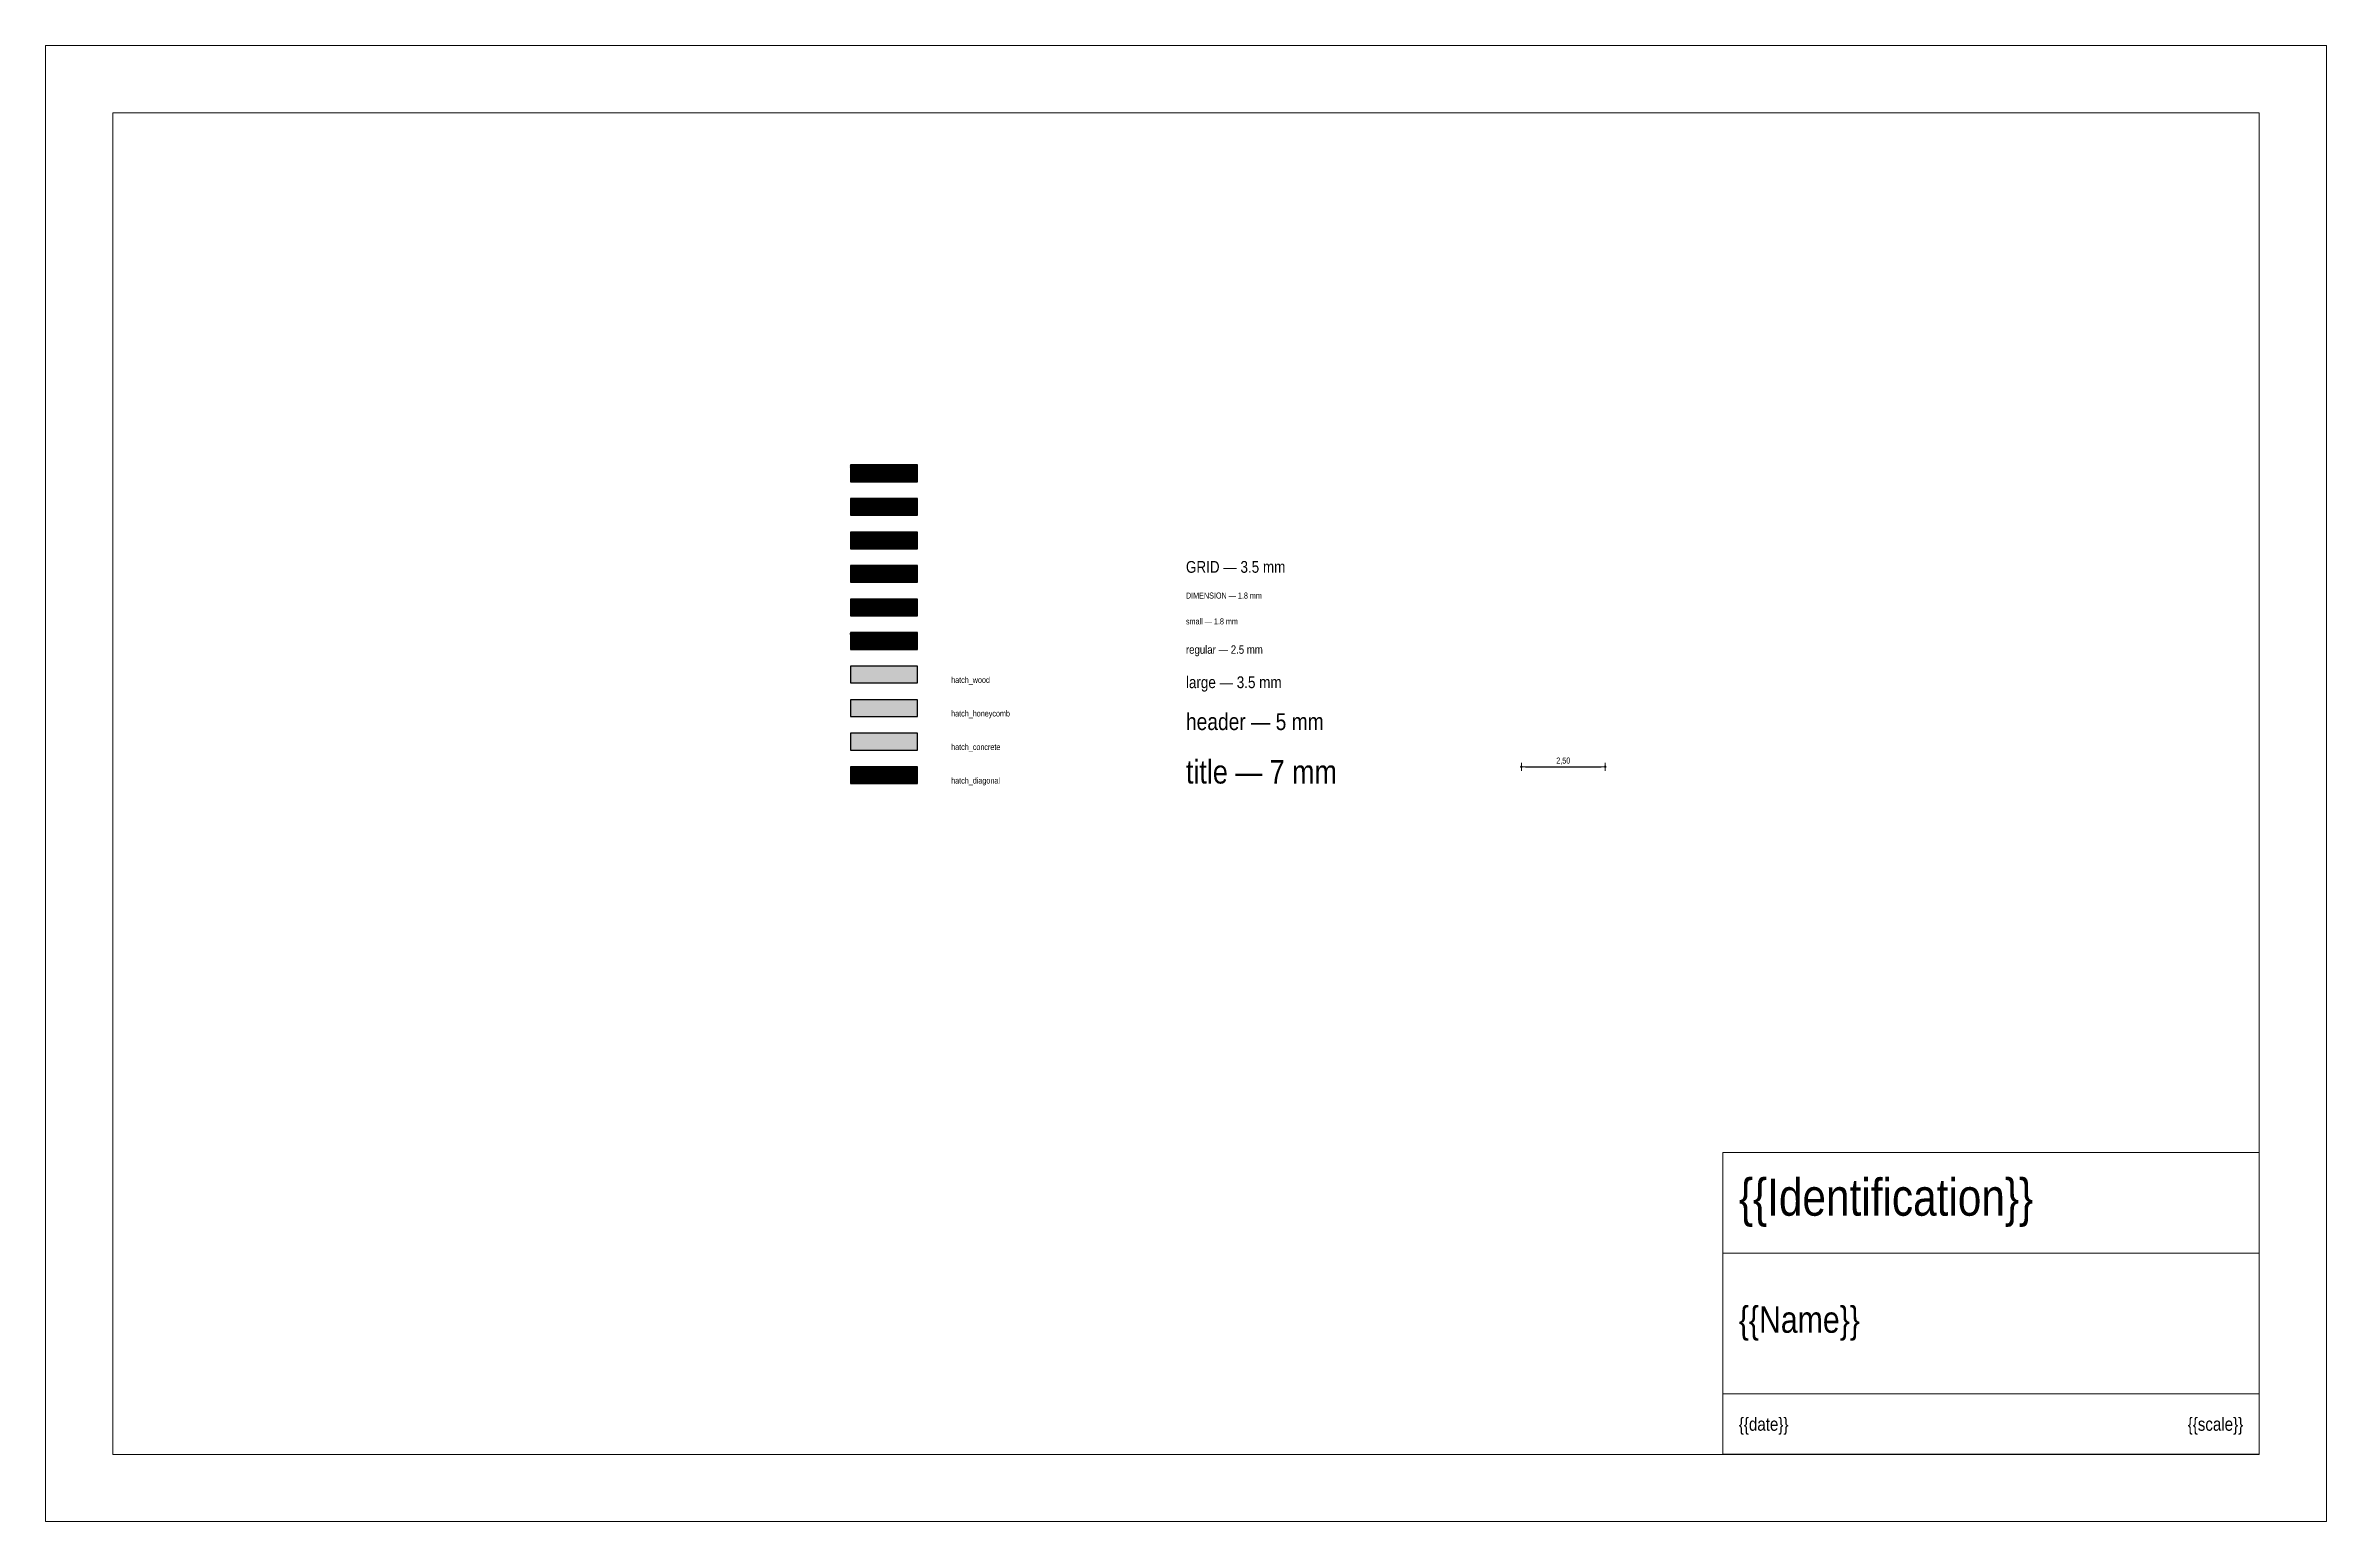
# Paper-space layout 'ANSI B 11x17' of a CAD drawing. Header units: feet. Extents: x 0 to 1.42, y 0 to 0.92.
# The model-space entities are those that its viewports show. They can reach past a viewport. Long polylines and large blocks are cut down to what shows.
import ezdxf
from ezdxf.enums import TextEntityAlignment as Align

# ---------------------------------------------------------------- set-up
doc = ezdxf.new("R2010")
doc.units = ezdxf.units.FT
doc.header["$LTSCALE"] = 0.01
doc.header["$MEASUREMENT"] = 0
doc.layers.add('Annotation_noplot', color=5, linetype='Continuous', plot=False)
doc.layers.add('IfcAnnotation_Dimension', color=3, linetype='Continuous', lineweight=9)
doc.layers.add('IfcAnnotation_Text', color=1, linetype='Continuous', lineweight=13)
doc.styles.add('DIMENSION', font='DejaVuSansCondensed.ttf', dxfattribs={"height": 0.005906})
doc.styles.add('GRID', font='DejaVuSansCondensed.ttf', dxfattribs={"height": 0.011483})
doc.styles.add('header', font='DejaVuSansCondensed.ttf', dxfattribs={"height": 0.016404})
doc.styles.add('large', font='DejaVuSansCondensed.ttf', dxfattribs={"height": 0.011483})
doc.styles.add('regular', font='DejaVuSansCondensed.ttf', dxfattribs={"height": 0.008202})
doc.styles.add('small', font='DejaVuSansCondensed.ttf', dxfattribs={"height": 0.005906})
doc.styles.add('title', font='DejaVuSansCondensed.ttf', dxfattribs={"height": 0.022966})
doc.dimstyles.new('dimensions_metric_m', dxfattribs={"dimscale": 0, "dimtxt": 0.006562, "dimasz": 0.003937, "dimexe": 4.10105, "dimexo": 0.002051, "dimgap": 0.002067, "dimtad": 1, "dimzin": 1, "dimtxsty": 'DIMENSION', "dimblk": 'Annotation_DIMENSION_Dot', "dimcen": 0.008202, "dimse1": 1, "dimse2": 1, "dimazin": 3, "dimtfac": 1, "dimtix": 1, "dimtmove": 0, "dimatfit": 3, "dimfxl": 8.2021})

# ---------------------------------------------------------------- blocks, each defined once
blk = doc.blocks.new('Annotation_DIMENSION_Dot')
at = {"color": 0}
for p, q in [((-1, 0), (0, 0)), ((0, -1), (0, 1))]:
    blk.add_line(p, q, dxfattribs=at)
at = {"color": 0, "const_width": 0.3}
blk.add_lwpolyline([(-0.15, 0, 1), (0.15, 0, 1)], format="xyb", close=True, dxfattribs=at)
blk = doc.blocks.new('*D12')
at = {"layer": 'Defpoints', "color": 0}
for p in [(10, 0), (12.5, 0.5), (12.5, 0)]:
    blk.add_point(p, dxfattribs=at)
at = {"layer": 'IfcAnnotation_Dimension', "color": 0, "lineweight": -2}
blk.add_line((10.12, 0.5), (12.38, 0.5), dxfattribs=at)
at = {"layer": 'IfcAnnotation_Dimension', "color": 0, "lineweight": -2, "xscale": 0.12, "yscale": 0.12, "zscale": 0.12, "rotation": 180}
blk.add_blockref('Annotation_DIMENSION_Dot', (10, 0.5), dxfattribs=at)
at = {"layer": 'IfcAnnotation_Dimension', "color": 0, "lineweight": -2, "xscale": 0.12, "yscale": 0.12, "zscale": 0.12}
blk.add_blockref('Annotation_DIMENSION_Dot', (12.5, 0.5), dxfattribs=at)
at = {"layer": 'IfcAnnotation_Dimension', "color": 0, "insert": (11.25, 0.669), "char_height": 0.18, "attachment_point": 5, "style": 'DIMENSION'}
blk.add_mtext('2,50', dxfattribs=at)

msp = doc.modelspace()

# ---------------------------------------------------------------- hatches: boundary and pattern name
h = msp.add_hatch()
h.set_pattern_fill('LINES', color=256, scale=0.001, angle=45, style=0)
h.set_pattern_definition([(45, (9e-16, 9), (-0.0017960512, 0.0017960512), [])])
h.paths.add_polyline_path([(-10, 9), (-8, 9), (-8, 9.5), (-10, 9.5)])
h = msp.add_hatch()
h.set_pattern_fill('LINES', color=256, scale=0.001, angle=45, style=0)
h.set_pattern_definition([(45, (9e-16, 8), (-0.0017960512, 0.0017960512), [])])
h.paths.add_polyline_path([(-10, 8), (-8, 8), (-8, 8.5), (-10, 8.5)])
h = msp.add_hatch()
h.set_pattern_fill('LINES', color=256, scale=0.001, angle=45, style=0)
h.set_pattern_definition([(45, (0, 7), (-0.0017960512, 0.0017960512), [])])
h.paths.add_polyline_path([(-10, 7), (-8, 7), (-8, 7.5), (-10, 7.5)])
h = msp.add_hatch()
h.set_pattern_fill('LINES', color=256, scale=0.001, angle=45, style=0)
h.set_pattern_definition([(45, (0, 6), (-0.0017960512, 0.0017960512), [])])
h.paths.add_polyline_path([(-10, 6), (-8, 6), (-8, 6.5), (-10, 6.5)])
h = msp.add_hatch()
h.set_pattern_fill('LINES', color=256, scale=0.001, angle=45, style=0)
h.set_pattern_definition([(45, (0, 5), (-0.0017960512, 0.0017960512), [])])
h.paths.add_polyline_path([(-10, 5), (-8, 5), (-8, 5.5), (-10, 5.5)])
h = msp.add_hatch()
h.set_pattern_fill('LINES', color=256, scale=0.001, angle=45, style=0)
h.set_pattern_definition([(45, (0, 4), (-0.0017960512, 0.0017960512), [])])
h.paths.add_polyline_path([(-10, 4), (-8, 4), (-8, 4.5), (-10, 4.5)])
h = msp.add_hatch()
h.set_pattern_fill('WOOD1', color=256, scale=0.0001, style=0)
h.set_pattern_definition([(36.8698976, (0, -0.0006096), (-0.006096, -0.004064), [0.001016, -0.009144]), (18.434949, (0.0008128, 0), (-0.002032, 0), [0.00128514964, -0.00514059856]), (26.565051, (0.002032, 0.0004064), (-0.002032, 0), [0.00227184507, -0.00227184507])])
h.paths.add_polyline_path([(-10, 3), (-8, 3), (-8, 3.5), (-10, 3.5)])
at = {"lineweight": 5}
h = msp.add_hatch(dxfattribs=at)
h.set_pattern_fill('HONEYCOMB', color=256, scale=0.0004, style=0)
h.set_pattern_definition([(0, (0, 0), (0.002286, 0.00131982271), [0.001524, -0.003048]), (120, (0, 0), (-0.002286, 0.00131982272), [0.001524, -0.003048]), (60, (0, 0), (5e-12, 0.00263964543), [-0.003048, 0.001524])])
h.paths.add_polyline_path([(-10, 2), (-8, 2), (-8, 2.5), (-10, 2.5)])
h = msp.add_hatch(dxfattribs=at)
h.set_pattern_fill('CONCRETE2', color=256, scale=0.0003, angle=45, style=0)
h.set_pattern_definition([(95, (0, 0), (-0.0038404323, 0.0026442506), [0.0004572, -0.0050292]), (400, (0, 0), (-0.0004781713, 0.0054655226), [0.00036576, -0.00402336]), (145.451445, (0.00028, 0.000235), (-0.003362261, -0.002821272), [0.0003885602, -0.0042741623]), (91.1842, (-0.000862, 0.000862), (-0.0054839193, 0.0043409488), [0.0006858, -0.0075438]), (396.1842, (-0.000862, 0.000862), (-0.000170079, 0.0082278423), [0.00054864, -0.00603504]), (141.635645, (-0.000419, 0.001186), (-0.0053138405, -0.0038868935), [0.0005828403, -0.0064112435]), (66, (-0.0002155, 0.0010776), (-0.0020769596, 0.0041745922), [0.0004572, -0.0050292]), (371, (-0.0002155, 0.0010776), (0.00223152, 0.0050120758), [0.00036576, -0.00402336]), (116.451445, (0.0001435, 0.0011474), (-0.0043084795, -0.0008374836), [0.0003885602, -0.0042741623]), (82.5, (0, 0), (-0.00138253126, 0.00148736193), [0, -0.003974592, 0, -0.00408432, 0, -0.0040386]), (52.5, (0, 0), (-0.00056615346, 0.002834088), [0, -0.002328672, 0, -0.003883152, 0, -0.00153924]), (372.5, (-0.0009612, -0.0009612), (0.00239827715, 0.00220383056), [0, -0.001524, 0, -0.00475488, 0, -0.00630936]), (362.5, (-0.0013923, -0.0013923), (0.0020823325, 0.0029453422), [0, -0.0019812, 0, -0.003157728, 0, -0.00448056])])
h.paths.add_polyline_path([(-10, 1), (-8, 1), (-8, 1.5), (-10, 1.5)])
h = msp.add_hatch()
h.set_pattern_fill('LINES', color=256, scale=0.001, angle=45, style=0)
h.set_pattern_definition([(45, (0, 0), (-0.0017960512, 0.0017960512), [])])
h.paths.add_polyline_path([(-10, 0), (-8, 0), (-8, 0.5), (-10, 0.5)])

# ---------------------------------------------------------------- linework, layer by layer
for points in [[(-10, 9), (-8, 9), (-8, 9.5), (-10, 9.5)], [(-10, 8), (-8, 8), (-8, 8.5), (-10, 8.5)], [(-10, 7), (-8, 7), (-8, 7.5), (-10, 7.5)], [(-10, 6), (-8, 6), (-8, 6.5), (-10, 6.5)], [(-10, 5), (-8, 5), (-8, 5.5), (-10, 5.5)], [(-10, 4), (-8, 4), (-8, 4.5), (-10, 4.5)], [(-10, 3), (-8, 3), (-8, 3.5), (-10, 3.5)], [(-10, 2), (-8, 2), (-8, 2.5), (-10, 2.5)], [(-10, 1), (-8, 1), (-8, 1.5), (-10, 1.5)], [(-10, 0), (-8, 0), (-8, 0.5), (-10, 0.5)]]:
    msp.add_lwpolyline(points, close=True)

# ---------------------------------------------------------------- texts
at = {"layer": 'IfcAnnotation_Text'}
for s, height, style, p in [('GRID — 3.5 mm', 0.35, 'GRID', (0, 6.285)), ('DIMENSION — 1.8 mm', 0.18, 'DIMENSION', (0, 5.515)), ('small — 1.8 mm', 0.18, 'small', (0, 4.745)), ('regular — 2.5 mm', 0.25, 'regular', (0, 3.87)), ('hatch_wood', 0.18, 'small', (-7, 3)), ('large — 3.5 mm', 0.35, 'large', (0, 2.845)), ('hatch_honeycomb', 0.18, 'small', (-7, 2)), ('header — 5 mm', 0.5, 'header', (0, 1.595)), ('hatch_concrete', 0.18, 'small', (-7, 1)), ('title — 7 mm', 0.7, 'title', (0, 0)), ('hatch_diagonal', 0.18, 'small', (-7, 0))]:
    msp.add_text(s, height=height, dxfattribs=dict(at, style=style)).set_placement(p)

# ---------------------------------------------------------------- dimensions: what is measured, and where the dimension line sits
at = {"layer": 'IfcAnnotation_Dimension'}
dim = msp.add_aligned_dim(p1=(10, 0), p2=(12.5, 0), distance=0.5, dimstyle='dimensions_metric_m', override={"dimscale": 100}, dxfattribs=at)
dim.commit()
dim.dimension.update_dxf_attribs({"geometry": '*D12', "text_midpoint": (11.25, 0.669)})

psp = doc.layouts.new('ANSI B 11x17')

# ---------------------------------------------------------------- linework, layer by layer
at = {"lineweight": 5}
for p, q in [((1.0417, 0.1667), (1.375, 0.1667)), ((1.0417, 0.0792), (1.375, 0.0792))]:
    psp.add_line(p, q, dxfattribs=at)
for points in [[(0, 0), (1.4167, 0), (1.4167, 0.9167), (0, 0.9167)], [(1.0417, 0.0417), (1.375, 0.0417), (1.375, 0.2292), (1.0417, 0.2292)]]:
    psp.add_lwpolyline(points, close=True, dxfattribs=at)

# ---------------------------------------------------------------- texts
at = {"style": 'regular'}
psp.add_text('{{date}}', height=0.0082, dxfattribs=at).set_placement((1.0517, 0.0604), align=Align.MIDDLE_LEFT)
psp.add_text('{{scale}}', height=0.0082, dxfattribs=at).set_placement((1.365, 0.0604), align=Align.MIDDLE_RIGHT)
at = {"width": 0.313333, "attachment_point": 4}
for s, insert, char_height, style in [('\\{\\{Identification\\}\\}', (1.0517, 0.1979), 0.022966, 'title'), ('\\{\\{Name\\}\\}', (1.0517, 0.1229), 0.016404, 'header')]:
    psp.add_mtext(s, dxfattribs=dict(at, insert=insert, char_height=char_height, style=style))

# ---------------------------------------------------------------- viewports
at = {"layer": 'Annotation_noplot'}
psp.add_viewport(center=(0.7083, 0.4583), size=(1.3333, 0.833333), view_center_point=(0, 0), view_height=40, dxfattribs=at)

doc.saveas('drawing.dxf')
